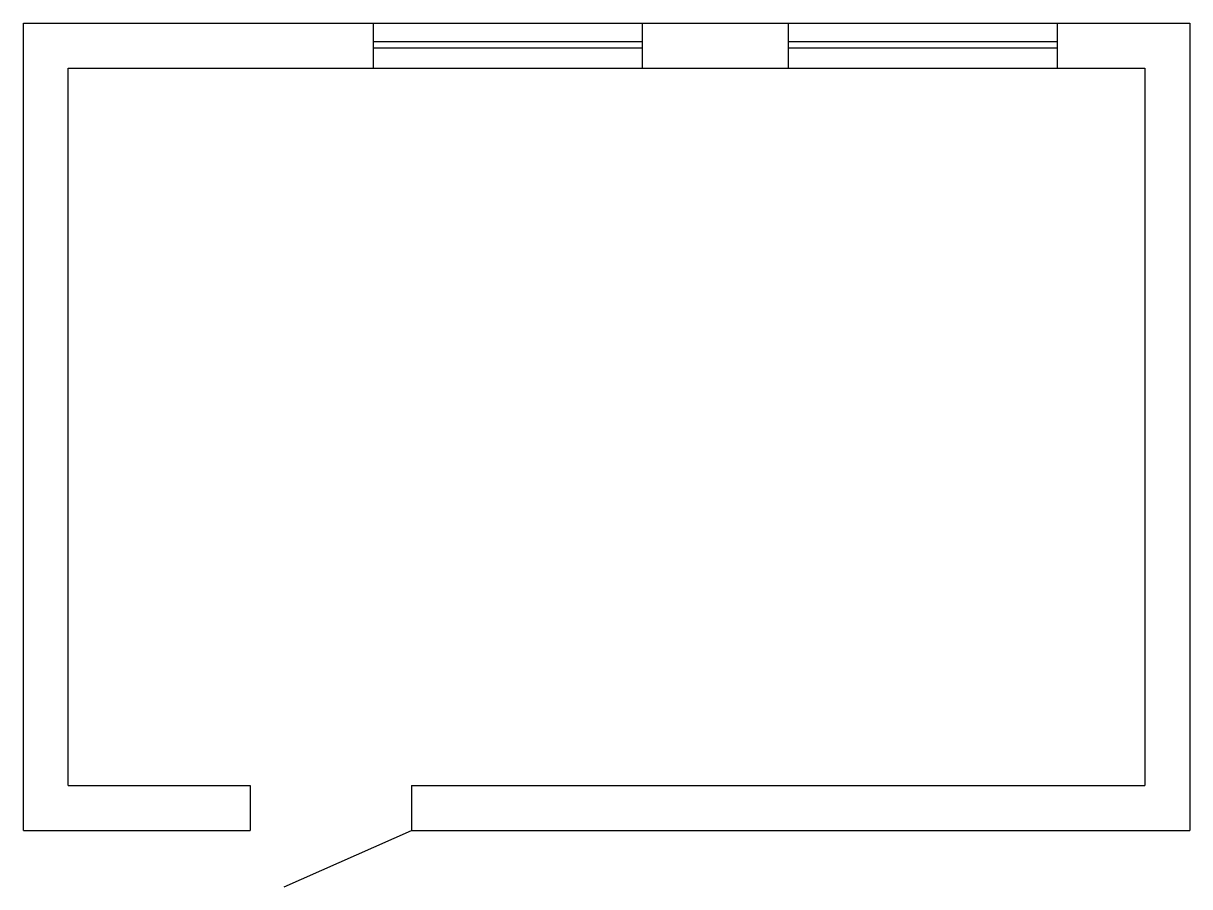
# Model space of a CAD drawing. Header units: millimetres. Extents: x 5807 to 12307, y -40538 to -35724.
import ezdxf

# ---------------------------------------------------------------- set-up
doc = ezdxf.new("R2010")
doc.units = ezdxf.units.MM
doc.header["$MEASUREMENT"] = 0
doc.layers.add('0_Ном._пера__21', color=7, linetype='Continuous', lineweight=30)

msp = doc.modelspace()

# ---------------------------------------------------------------- linework, layer by layer
at = {"layer": '0_Ном._пера__21', "color": 7, "linetype": 'Continuous', "lineweight": 30}
for p, q in [((5807.2, -40223.9), (5807.2, -35723.9)), ((5807.2, -35723.9), (12307.2, -35723.9)), ((7758.6, -35973.9), (7758.6, -35723.9)), ((9258.6, -35973.9), (9258.6, -35723.9)), ((10070.9, -35973.9), (10070.9, -35723.9)), ((11570.9, -35973.9), (11570.9, -35723.9)), ((12307.2, -35723.9), (12307.2, -40223.9)), ((7758.6, -35825.1), (9258.6, -35825.1)), ((7758.6, -35861.1), (9258.6, -35861.1)), ((10070.9, -35825.1), (11570.9, -35825.1)), ((10070.9, -35861.1), (11570.9, -35861.1)), ((6057.2, -39973.9), (6057.2, -35973.9)), ((6057.2, -35973.9), (12057.2, -35973.9)), ((12057.2, -35973.9), (12057.2, -39973.9)), ((6057.2, -39973.9), (7071.2, -39973.9)), ((7071.2, -39973.9), (7071.2, -40223.9)), ((7971.2, -39973.9), (7971.2, -40223.9)), ((7971.2, -39973.9), (12057.2, -39973.9)), ((5807.2, -40223.9), (7071.2, -40223.9)), ((7261.3, -40537.6), (7971.2, -40223.9)), ((7971.2, -40223.9), (12307.2, -40223.9))]:
    msp.add_line(p, q, dxfattribs=at)

doc.saveas('drawing.dxf')
